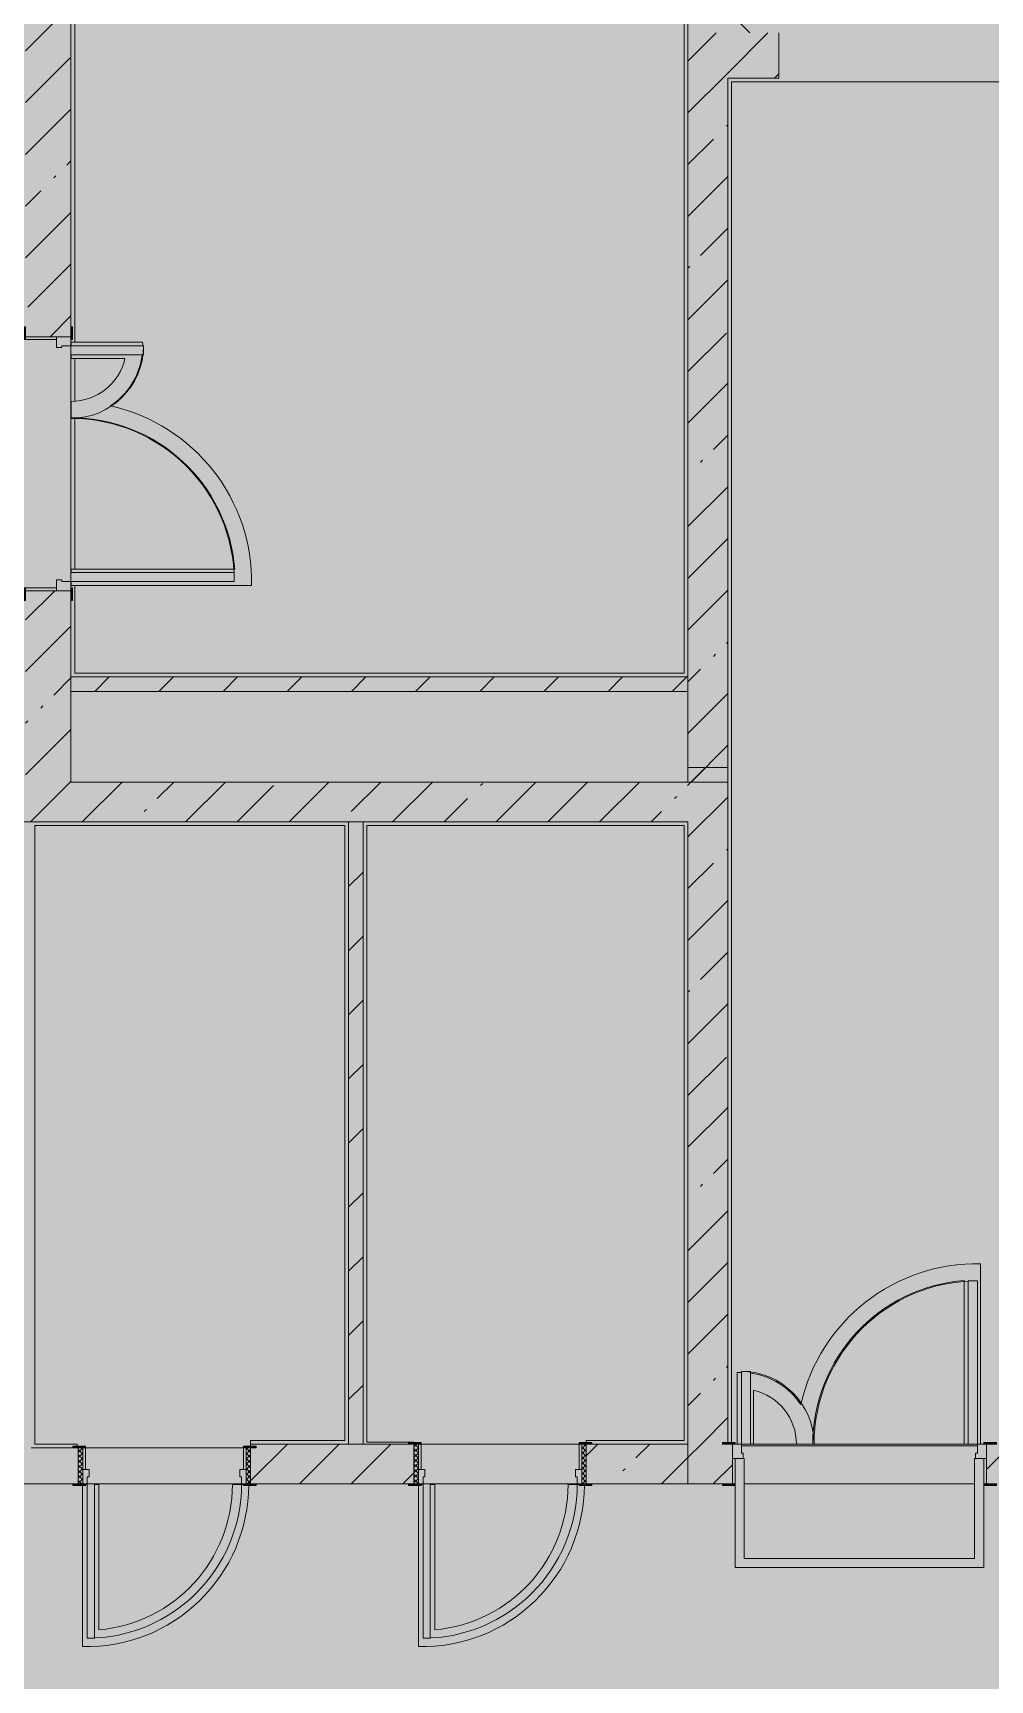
# Model space of a CAD drawing. Header units: millimetres. Extents: x 81773 to 282675, y -8553 to 29000.
# Drawn here: x 237003 to 242278, y 12319 to 21400 of the extents above; entities that cross this region are included whole.
import ezdxf

# ---------------------------------------------------------------- set-up
doc = ezdxf.new("R2010")
doc.units = ezdxf.units.MM
doc.layers.add('A-DETL-GENF-5', color=7, linetype='Continuous', lineweight=9, true_color=0xc0c0c0, transparency=0.4)
for name, color, linetype, lineweight, true_color in [('A-DOOR-3', 7, 'Continuous', 5, 0xb7b7b7), ('A-DOOR-4', 7, 'Continuous', 5, 0xe2e2e2), ('A-DOOR-5', 7, 'Continuous', 5, 0xaaaaaa), ('A-DOOR-FRAM-2', 7, 'Continuous', 5, 0xe2e2e2), ('A-DOOR-FRAM-3', 7, 'Continuous', 5, 0xb7b7b7), ('A-DOOR-FRAM-4', 7, 'Continuous', 5, 0xaaaaaa), ('A-FLOR-2', 7, 'Continuous', 5, 0xb7b7b7), ('A-WALL-4', 7, 'Continuous', 9, 0x737373), ('I-WALL-5', 7, 'Continuous', 5, 0x737373)]:
    doc.layers.add(name, color=color, linetype=linetype, lineweight=lineweight, true_color=true_color)
doc.layers.add('A-WALL-2', color=7, linetype='Continuous', lineweight=5)
doc.layers.add('I-WALL-4', color=7, linetype='Continuous', lineweight=5)
pattern_1 = [(45, (147802.7, 0), (-353.5534, 353.5534), []), (135, (147802.7, 0), (-353.5534, -353.5534), [])]
pattern_2 = [(45, (147802.7, 0), (-285.1231, 285.1231), []), (45, (148087.8, 0), (-285.1231, 285.1231), [504.031, -100.806, 16.764, -84.042])]
pattern_3 = [(45, (147802.7, 0), (-176.7767, 176.7767), [])]

# ---------------------------------------------------------------- blocks, each defined once
blk = doc.blocks.new('110_Дверь_СКБ_2Ст - Д-1_л_Лестничная клетка EIS60 2-32142534-3_3_3_птичка')
at = {"layer": 'A-DOOR-4'}
for points in [[(612.5, 110), (662.5, 110), (662.5, 1010), (612.5, 1010), (612.5, 420.4)], [(-587.5, 110), (-587.5, 510), (-637.5, 510), (-637.5, 110)], [(712.5, -110), (712.5, 30), (697.5, 30), (697.5, -110)]]:
    blk.add_hatch(color=256, dxfattribs=at).paths.add_polyline_path(points)
h = blk.add_hatch(color=256, dxfattribs=at)
h.paths.add_polyline_path([(-627.5, 30), (-627.5, 60), (-637.5, 60), (-637.8, 110), (-687.5, 110), (-687.5, 30), (-637.8, 30)])
h.paths.add_polyline_path([(712.5, 30), (712.5, 110), (662.5, 110), (662.5, 60), (652.5, 60), (652.5, 30)])
at = {"layer": 'A-DOOR-FRAM-2'}
for points in [[(-672.5, 110), (-672.5, 118), (-742.5, 118), (-742.5, 110)], [(767.5, 110), (767.5, 118), (697.5, 118), (697.5, 110)], [(-672.5, -110), (-672.5, 30), (-687.5, 30), (-687.5, -110)], [(-672.5, -118), (-672.5, -110), (-742.5, -110), (-742.5, -118)], [(767.5, -118), (767.5, -110), (697.5, -110), (697.5, -118)]]:
    blk.add_hatch(color=256, dxfattribs=at).paths.add_polyline_path(points)
at = {"layer": 'A-DOOR-3'}
for p, q in [((662.5, 1010), (612.5, 1010)), ((612.5, 1010), (612.5, 110)), ((662.5, 110), (662.5, 1010)), ((-637.5, 510), (-637.5, 110)), ((-587.5, 510), (-637.5, 510)), ((-587.5, 110), (-587.5, 510)), ((-637.5, 110), (-587.5, 110)), ((612.5, 110), (662.5, 110))]:
    blk.add_line(p, q, dxfattribs=at)
for centre, radius, start, end in [((662.5, 110), 900, 90, 180), ((-637.5, 110), 400, 360, 90)]:
    blk.add_arc(centre, radius, start, end, dxfattribs=at)
at = {"layer": 'A-DOOR-FRAM-3'}
for p, q in [((-672.5, 118), (-742.5, 118)), ((-742.5, 118), (-742.5, 110)), ((-742.5, 110), (-672.5, 110)), ((-637.5, 110), (-687.5, 110)), ((-687.5, 110), (-687.5, 30)), ((-672.5, 110), (-672.5, 118)), ((-637.5, 60), (-637.5, 110)), ((662.5, 110), (662.5, 60)), ((712.5, 110), (662.5, 110)), ((767.5, 118), (697.5, 118)), ((697.5, 118), (697.5, 110)), ((697.5, 110), (767.5, 110)), ((712.5, 30), (712.5, 110)), ((767.5, 110), (767.5, 118)), ((-687.5, 30), (-627.5, 30)), ((-672.5, 30), (-687.5, 30)), ((-687.5, 30), (-687.5, -110)), ((-672.5, -110), (-672.5, 30)), ((-627.5, 60), (-637.5, 60)), ((-627.5, 30), (-627.5, 60)), ((662.5, 60), (652.5, 60)), ((652.5, 60), (652.5, 30)), ((652.5, 30), (712.5, 30)), ((712.5, 30), (697.5, 30)), ((697.5, 30), (697.5, -110)), ((712.5, -110), (712.5, 30)), ((-672.5, -110), (-742.5, -110)), ((-742.5, -110), (-742.5, -118)), ((-742.5, -118), (-672.5, -118)), ((-687.5, -110), (-672.5, -110)), ((-672.5, -118), (-672.5, -110)), ((697.5, -110), (712.5, -110)), ((767.5, -110), (697.5, -110)), ((697.5, -110), (697.5, -118)), ((697.5, -118), (767.5, -118)), ((767.5, -118), (767.5, -110))]:
    blk.add_line(p, q, dxfattribs=at)
blk = doc.blocks.new('110_Дверь_СКБ_1Ст_Внутренняя1 - Д-8 950x2100h_охрана-32352528-3_3_3_птичка')
at = {"layer": 'A-DOOR-4'}
h = blk.add_hatch(color=256, dxfattribs=at)
h.paths.add_polyline_path([(437.5, 110), (437.5, 70), (427.5, 70), (427.5, 30), (462.5, 30), (462.5, 110)])
h.paths.add_polyline_path([(-412.5, 110), (-437.5, 110), (-437.5, 30), (-402.5, 30), (-402.5, 70), (-412.5, 70)])
at = {"layer": 'A-DOOR-5'}
h = blk.add_hatch(dxfattribs=at)
h.set_pattern_fill('FP_10', color=256, style=0, pattern_type=2)
h.set_pattern_definition([(135, (1826.41, 174.685), (-14.14214, -14.14214), []), (225, (1826.41, 174.685), (14.14214, -14.14214), [])])
h.paths.add_polyline_path([(487.5, 110), (462.5, 110), (462.5, -110), (487.5, -110)])
at = {"layer": 'A-DOOR-FRAM-2'}
for points in [[(397.5, 960), (397.5, 110), (437.5, 110), (437.5, 960)], [(-492.5, 118), (-492.5, 110), (-422.5, 110), (-422.5, 118)], [(517.5, 118), (447.5, 118), (447.5, 110), (517.5, 110)], [(-422.5, 30), (-437.5, 30), (-437.5, -110), (-422.5, -110)], [(462.5, 30), (447.5, 30), (447.5, -110), (462.5, -110)], [(-492.5, -110), (-492.5, -118), (-422.5, -118), (-422.5, -110)], [(517.5, -110), (447.5, -110), (447.5, -118), (517.5, -118)]]:
    blk.add_hatch(color=256, dxfattribs=at).paths.add_polyline_path(points)
at = {"layer": 'A-DOOR-FRAM-4'}
h = blk.add_hatch(dxfattribs=at)
h.set_pattern_fill('FP_11', color=256, style=0, pattern_type=2)
h.set_pattern_definition([(45, (-296.384, 174.685), (-14.1421, 14.1421), []), (135, (-296.384, 174.685), (-14.1421, -14.1421), [])])
h.paths.add_polyline_path([(-437.5, 110), (-462.5, 110), (-462.5, -110), (-437.5, -110)])
at = {"layer": 'A-DOOR-3'}
for p, q in [((437.5, 960), (397.5, 960)), ((397.5, 960), (397.5, 110)), ((437.5, 110), (437.5, 960)), ((397.5, 110), (437.5, 110))]:
    blk.add_line(p, q, dxfattribs=at)
blk.add_arc((437.5, 110), 850, 90, 180, dxfattribs=at)
at = {"layer": 'A-DOOR-FRAM-3'}
for p, q in [((-422.5, 118), (-492.5, 118)), ((-492.5, 118), (-492.5, 110)), ((-492.5, 110), (-422.5, 110)), ((-437.5, 110), (-462.5, 110)), ((-462.5, 110), (-462.5, -110)), ((-412.5, 110), (-437.5, 110)), ((-437.5, 110), (-437.5, 30)), ((-437.5, -110), (-437.5, 110)), ((-422.5, 110), (-437.5, 110)), ((-437.5, 110), (-437.5, 109)), ((-437.5, 109), (-422.5, 109)), ((-422.5, 110), (-422.5, 118)), ((-422.5, 109), (-422.5, 110)), ((-412.5, 70), (-412.5, 110)), ((437.5, 110), (437.5, 70)), ((462.5, 110), (437.5, 110)), ((517.5, 118), (447.5, 118)), ((447.5, 118), (447.5, 110)), ((462.5, 110), (447.5, 110)), ((447.5, 110), (447.5, 109)), ((447.5, 110), (517.5, 110)), ((447.5, 109), (462.5, 109)), ((462.5, 30), (462.5, 110)), ((487.5, 110), (462.5, 110)), ((462.5, 110), (462.5, -110)), ((462.5, 109), (462.5, 110)), ((487.5, -110), (487.5, 110)), ((517.5, 110), (517.5, 118)), ((-437.5, 30), (-402.5, 30)), ((-422.5, 30), (-437.5, 30)), ((-437.5, 30), (-437.5, -110)), ((-422.5, -110), (-422.5, 30)), ((-402.5, 70), (-412.5, 70)), ((-402.5, 30), (-402.5, 70)), ((437.5, 70), (427.5, 70)), ((427.5, 70), (427.5, 30)), ((427.5, 30), (462.5, 30)), ((462.5, 30), (447.5, 30)), ((447.5, 30), (447.5, -110)), ((462.5, -110), (462.5, 30)), ((-422.5, -110), (-492.5, -110)), ((-492.5, -110), (-492.5, -118)), ((-492.5, -118), (-422.5, -118)), ((-462.5, -110), (-437.5, -110)), ((-437.5, -110), (-422.5, -110)), ((-422.5, -118), (-422.5, -110)), ((447.5, -110), (462.5, -110)), ((517.5, -110), (447.5, -110)), ((447.5, -110), (447.5, -118)), ((447.5, -118), (517.5, -118)), ((462.5, -110), (487.5, -110)), ((517.5, -118), (517.5, -110))]:
    blk.add_line(p, q, dxfattribs=at)
blk = doc.blocks.new('110_Дверь_СКБ_1Ст_Внутренняя1 - Д-8 950x2100h_охрана-V156-3_3_3_птичка')
at = {"layer": 'A-DOOR-4'}
h = blk.add_hatch(color=256, dxfattribs=at)
h.paths.add_polyline_path([(437.5, 100), (437.5, 60), (427.5, 60), (427.5, 20), (462.5, 20), (462.5, 100)])
h.paths.add_polyline_path([(-412.5, 100), (-437.5, 100), (-437.5, 20), (-402.5, 20), (-402.5, 60), (-412.5, 60)])
at = {"layer": 'A-DOOR-5'}
h = blk.add_hatch(dxfattribs=at)
h.set_pattern_fill('FP_6', color=256, style=0, pattern_type=2)
h.set_pattern_definition([(135, (1826.41, 164.685), (-14.14214, -14.14214), []), (225, (1826.41, 164.685), (14.14214, -14.14214), [])])
h.paths.add_polyline_path([(487.5, 100), (462.5, 100), (462.5, -100), (487.5, -100)])
at = {"layer": 'A-DOOR-FRAM-2'}
for points in [[(397.5, 950), (397.5, 100), (437.5, 100), (437.5, 950)], [(-422.5, 108), (-492.5, 108), (-492.5, 100), (-422.5, 100)], [(517.5, 108), (447.5, 108), (447.5, 100), (517.5, 100)], [(-422.5, 20), (-437.5, 20), (-437.5, -100), (-422.5, -100)], [(462.5, 20), (447.5, 20), (447.5, -100), (462.5, -100)], [(-492.5, -100), (-492.5, -108), (-422.5, -108), (-422.5, -100)], [(447.5, -100), (447.5, -108), (517.5, -108), (517.5, -100)]]:
    blk.add_hatch(color=256, dxfattribs=at).paths.add_polyline_path(points)
at = {"layer": 'A-DOOR-FRAM-4'}
h = blk.add_hatch(dxfattribs=at)
h.set_pattern_fill('FP_7', color=256, style=0, pattern_type=2)
h.set_pattern_definition([(45, (-296.384, 164.685), (-14.1421, 14.1421), []), (135, (-296.384, 164.685), (-14.1421, -14.1421), [])])
h.paths.add_polyline_path([(-462.5, 100), (-462.5, -100), (-437.5, -100), (-440.1, 100)])
at = {"layer": 'A-DOOR-3'}
for p, q in [((437.5, 950), (397.5, 950)), ((397.5, 950), (397.5, 100)), ((437.5, 100), (437.5, 950)), ((397.5, 100), (437.5, 100))]:
    blk.add_line(p, q, dxfattribs=at)
blk.add_arc((437.5, 100), 850, 90, 180, dxfattribs=at)
at = {"layer": 'A-DOOR-FRAM-3'}
for p, q in [((-422.5, 108), (-492.5, 108)), ((-492.5, 108), (-492.5, 100)), ((-492.5, 100), (-422.5, 100)), ((-440.1, 100), (-462.5, 100)), ((-462.5, 100), (-462.5, -100)), ((-412.5, 100), (-437.5, 100)), ((-437.5, 100), (-437.5, 20)), ((-437.5, -100), (-437.5, 100)), ((-422.5, 100), (-437.5, 100)), ((-437.5, 100), (-437.5, 99)), ((-437.5, 99), (-422.5, 99)), ((-422.5, 100), (-422.5, 108)), ((-422.5, 99), (-422.5, 100)), ((-412.5, 60), (-412.5, 100)), ((437.5, 100), (437.5, 60)), ((462.5, 100), (437.5, 100)), ((517.5, 108), (447.5, 108)), ((447.5, 108), (447.5, 100)), ((462.5, 100), (447.5, 100)), ((447.5, 100), (447.5, 99)), ((447.5, 100), (517.5, 100)), ((447.5, 99), (462.5, 99)), ((462.5, 20), (462.5, 100)), ((487.5, 100), (462.5, 100)), ((462.5, 100), (462.5, -100)), ((462.5, 99), (462.5, 100)), ((487.5, -100), (487.5, 100)), ((517.5, 100), (517.5, 108)), ((-437.5, 20), (-402.5, 20)), ((-422.5, 20), (-437.5, 20)), ((-437.5, 20), (-437.5, -100)), ((-422.5, -100), (-422.5, 20)), ((-402.5, 60), (-412.5, 60)), ((-402.5, 20), (-402.5, 60)), ((437.5, 60), (427.5, 60)), ((427.5, 60), (427.5, 20)), ((427.5, 20), (462.5, 20)), ((462.5, 20), (447.5, 20)), ((447.5, 20), (447.5, -100)), ((462.5, -100), (462.5, 20)), ((-422.5, -100), (-492.5, -100)), ((-492.5, -100), (-492.5, -108)), ((-492.5, -108), (-422.5, -108)), ((-462.5, -100), (-437.5, -100)), ((-437.5, -100), (-422.5, -100)), ((-422.5, -108), (-422.5, -100)), ((447.5, -100), (462.5, -100)), ((517.5, -100), (447.5, -100)), ((447.5, -100), (447.5, -108)), ((447.5, -108), (517.5, -108)), ((462.5, -100), (487.5, -100)), ((517.5, -108), (517.5, -100))]:
    blk.add_line(p, q, dxfattribs=at)
blk = doc.blocks.new('110_Дверь_СКБ_2Ст - Д-1_л_Лестничная клетка EIS60 2-32359692-3_3_3_птичка')
at = {"layer": 'A-DOOR-4'}
for points in [[(662.5, 1025), (612.5, 1025), (612.5, 125), (662.5, 125)], [(-587.5, 525), (-637.5, 525), (-637.5, 125), (-587.5, 125)], [(712.5, -125), (712.5, 45), (697.5, 45), (697.5, -125)]]:
    blk.add_hatch(color=256, dxfattribs=at).paths.add_polyline_path(points)
h = blk.add_hatch(color=256, dxfattribs=at)
h.paths.add_polyline_path([(712.5, 125), (662.5, 125), (662.5, 75), (652.5, 75), (652.5, 45), (712.5, 45)])
h.paths.add_polyline_path([(-627.5, 45), (-627.5, 75), (-637.5, 75), (-637.5, 125), (-687.5, 125), (-687.5, 45)])
at = {"layer": 'A-DOOR-FRAM-2'}
for points in [[(-672.5, 125), (-672.5, 133), (-742.5, 133), (-742.5, 125)], [(767.5, 125), (767.5, 133), (697.5, 133), (697.5, 125)], [(-672.5, -125), (-672.5, 45), (-687.5, 45), (-687.5, -125)], [(-672.5, -133), (-672.5, -125), (-742.5, -125), (-742.5, -133)], [(767.5, -133), (767.5, -125), (697.5, -125), (697.5, -133)]]:
    blk.add_hatch(color=256, dxfattribs=at).paths.add_polyline_path(points)
at = {"layer": 'A-DOOR-3'}
for p, q in [((662.5, 1025), (612.5, 1025)), ((612.5, 1025), (612.5, 125)), ((662.5, 125), (662.5, 1025)), ((-637.5, 525), (-637.5, 125)), ((-587.5, 525), (-637.5, 525)), ((-587.5, 125), (-587.5, 525)), ((-637.5, 125), (-587.5, 125)), ((612.5, 125), (662.5, 125))]:
    blk.add_line(p, q, dxfattribs=at)
for centre, radius, start, end in [((662.5, 125), 900, 90, 180), ((-637.5, 125), 400, 360, 90)]:
    blk.add_arc(centre, radius, start, end, dxfattribs=at)
at = {"layer": 'A-DOOR-FRAM-3'}
for p, q in [((-672.5, 133), (-742.5, 133)), ((-742.5, 133), (-742.5, 125)), ((-742.5, 125), (-672.5, 125)), ((-637.5, 125), (-687.5, 125)), ((-687.5, 125), (-687.5, 45)), ((-672.5, 125), (-672.5, 133)), ((-637.5, 75), (-637.5, 125)), ((662.5, 125), (662.5, 75)), ((712.5, 125), (662.5, 125)), ((767.5, 133), (697.5, 133)), ((697.5, 133), (697.5, 125)), ((697.5, 125), (767.5, 125)), ((712.5, 45), (712.5, 125)), ((767.5, 125), (767.5, 133)), ((-687.5, 45), (-627.5, 45)), ((-672.5, 45), (-687.5, 45)), ((-687.5, 45), (-687.5, -125)), ((-672.5, -125), (-672.5, 45)), ((-627.5, 75), (-637.5, 75)), ((-627.5, 45), (-627.5, 75)), ((662.5, 75), (652.5, 75)), ((652.5, 75), (652.5, 45)), ((652.5, 45), (712.5, 45)), ((712.5, 45), (697.5, 45)), ((697.5, 45), (697.5, -125)), ((712.5, -125), (712.5, 45)), ((-672.5, -125), (-742.5, -125)), ((-742.5, -125), (-742.5, -133)), ((-742.5, -133), (-672.5, -133)), ((-687.5, -125), (-672.5, -125)), ((-672.5, -133), (-672.5, -125)), ((697.5, -125), (712.5, -125)), ((767.5, -125), (697.5, -125)), ((697.5, -125), (697.5, -133)), ((697.5, -133), (767.5, -133)), ((767.5, -133), (767.5, -125))]:
    blk.add_line(p, q, dxfattribs=at)

msp = doc.modelspace()

# ---------------------------------------------------------------- hatches: boundary and pattern name
at = {"layer": 'A-DETL-GENF-5'}
msp.add_hatch(color=256, dxfattribs=at).paths.add_polyline_path([(269518.6, -258), (273035.7, -258), (273035.7, 21479), (241135.7, 21479), (241135.7, 27379), (232372.7, 27379), (232372.7, 10208.3), (237012.7, 10208.3), (237012.7, -258), (268458.9, -258)])
at = {"layer": 'A-WALL-2'}
h = msp.add_hatch(dxfattribs=at)
h.set_pattern_fill('FP_84', color=256, style=0, pattern_type=2)
h.set_pattern_definition(pattern_1)
h.paths.add_polyline_path([(240962.7, 21400), (241012.7, 21400), (241012.7, 27200), (240962.7, 27200), (240962.7, 21479)])
h = msp.add_hatch(dxfattribs=at)
h.set_pattern_fill('FP_84', color=256, style=0, pattern_type=2)
h.set_pattern_definition(pattern_1)
h.paths.add_polyline_path([(240907.4, 21400), (240962.7, 21400), (240962.7, 27100), (240862.7, 27100), (240862.7, 21400)])
h = msp.add_hatch(dxfattribs=at)
h.set_pattern_fill('FP_84', color=256, style=0, pattern_type=2)
h.set_pattern_definition(pattern_1)
h.paths.add_polyline_path([(272882.7, 21400), (273032.7, 21400), (273032.7, 21479), (267952.9, 21479), (267952.9, 21400), (272632.7, 21400)])
h.paths.add_polyline_path([(267052.9, 21400), (267052.9, 21479), (265703.1, 21479), (265703.1, 21400), (266339.6, 21400)])
h.paths.add_polyline_path([(259052.7, 21400), (259052.7, 21479), (257753.1, 21479), (257753.1, 21400), (258852.7, 21400)])
h.paths.add_polyline_path([(241112.7, 21400), (241112.7, 21550), (241092.7, 21550), (241092.7, 21400), (241106.8, 21400)])
h.paths.add_polyline_path([(256853.1, 21400), (256853.1, 21479), (255553.1, 21479), (255553.1, 21400), (255742.8, 21400)])
h.paths.add_polyline_path([(261352.7, 21400), (262503.1, 21400), (262503.1, 21479), (261352.7, 21479)])
h.paths.add_polyline_path([(254653.1, 21400), (254653.1, 21479), (253352.9, 21479), (253352.9, 21400), (253852.7, 21400)])
h.paths.add_polyline_path([(263933.1, 21400), (264803.1, 21400), (264803.1, 21479), (263933.1, 21479)])
h.paths.add_polyline_path([(252452.9, 21400), (252452.9, 21479), (251252.7, 21479), (251252.7, 21400), (251504.2, 21400)])
h.paths.add_polyline_path([(248952.7, 21400), (248952.7, 21479), (244412.7, 21479), (244412.7, 21400), (248855, 21400)])
at = {"layer": 'I-WALL-4'}
h = msp.add_hatch(dxfattribs=at)
h.set_pattern_fill('FP_80', color=256, style=0, pattern_type=2)
h.set_pattern_definition(pattern_2)
h.paths.add_polyline_path([(237212.7, 17270), (237212.7, 18325), (236962.7, 18325), (236962.7, 17270), (237012.7, 17270)])
h.paths.add_polyline_path([(236962.7, 19725), (237212.7, 19725), (237212.7, 27100), (236962.7, 27100), (236962.7, 19750)])
h = msp.add_hatch(dxfattribs=at)
h.set_pattern_fill('FP_80', color=256, style=0, pattern_type=2)
h.set_pattern_definition(pattern_2)
h.paths.add_polyline_path([(240832.7, 17270), (240832.7, 21400), (240612.7, 21400), (240612.7, 17270)])
h = msp.add_hatch(dxfattribs=at)
h.set_pattern_fill('FP_80', color=256, style=0, pattern_type=2)
h.set_pattern_definition(pattern_2)
h.paths.add_polyline_path([(247265.5, 21150), (248382.7, 21150), (248382.7, 21400), (244412.7, 21400), (244412.7, 21150), (245146.1, 21150)])
h.paths.add_polyline_path([(240907.4, 21150), (241112.7, 21150), (241112.7, 21400), (240832.7, 21400), (240832.7, 21150), (240879.9, 21150)])
h = msp.add_hatch(dxfattribs=at)
h.set_pattern_fill('FP_85', color=256, style=0, pattern_type=2)
h.set_pattern_definition(pattern_3)
h.paths.add_polyline_path([(238788.1, 17770), (240612.7, 17770), (240612.7, 17850), (237212.7, 17850), (237212.7, 17770), (238251.9, 17770)])
h = msp.add_hatch(dxfattribs=at)
h.set_pattern_fill('FP_80', color=256, style=0, pattern_type=2)
h.set_pattern_definition(pattern_2)
h.paths.add_polyline_path([(240612.7, 13620), (240802.7, 13620), (240802.7, 13628), (240832.7, 13628), (240832.7, 17350), (240612.7, 17350), (240612.7, 13930.4)])
h = msp.add_hatch(dxfattribs=at)
h.set_pattern_fill('FP_80', color=256, style=0, pattern_type=2)
h.set_pattern_definition(pattern_2)
h.paths.add_polyline_path([(238822.7, 17050), (240612.7, 17050), (240612.7, 17270), (234292.7, 17270), (234292.7, 17050), (238742.7, 17050)])
h = msp.add_hatch(dxfattribs=at)
h.set_pattern_fill('FP_85', color=256, style=0, pattern_type=2)
h.set_pattern_definition(pattern_3)
h.paths.add_polyline_path([(238822.7, 13620), (238822.7, 17050), (238742.7, 17050), (238742.7, 13620), (238788.1, 13620)])
h = msp.add_hatch(dxfattribs=at)
h.set_pattern_fill('FP_83', color=256, style=0, pattern_type=2)
h.set_pattern_definition([(135, (147802.7, 0), (-353.5534, -353.5534), [])])
h.paths.add_polyline_path([(232772.7, 13400), (232912.7, 13400), (232912.7, 13600), (232772.7, 13600)])
h.paths.add_polyline_path([(237252.7, 13400), (237252.7, 13600), (236002.7, 13600), (236002.7, 13400), (237222.7, 13400)])
h.paths.add_polyline_path([(233892.7, 13400), (234421.1, 13400), (234421.1, 13600), (233862.7, 13600), (233862.7, 13400)])
h.paths.add_polyline_path([(235121.1, 13400), (235302.7, 13400), (235302.7, 13600), (235121.1, 13600), (235121.1, 13480)])
h = msp.add_hatch(dxfattribs=at)
h.set_pattern_fill('FP_80', color=256, style=0, pattern_type=2)
h.set_pattern_definition(pattern_2)
h.paths.add_polyline_path([(239072.7, 13400), (239102.7, 13400), (239102.7, 13620), (238202.7, 13620), (238202.7, 13608), (238232.7, 13608), (238232.7, 13600), (238202.7, 13600), (238202.7, 13400), (238788.1, 13400)])
h.paths.add_polyline_path([(240377.6, 13400), (240612.7, 13400), (240612.7, 13620), (240052.7, 13620), (240052.7, 13400), (240082.7, 13400)])
h = msp.add_hatch(dxfattribs=at)
h.set_pattern_fill('FP_80', color=256, style=0, pattern_type=2)
h.set_pattern_definition(pattern_2)
h.paths.add_polyline_path([(242312.7, 13400), (242602.7, 13400), (242602.7, 13620), (242257.7, 13620), (242257.7, 13400)])
h.paths.add_polyline_path([(240612.7, 13400), (240857.7, 13400), (240857.7, 13620), (240612.7, 13620)])

# ---------------------------------------------------------------- linework, layer by layer
at = {"layer": 'A-FLOR-2'}
for p, q in [((237233.7, 21450), (237233.7, 19694.6)), ((240592.7, 17870), (240592.7, 21450)), ((240852.7, 21130), (240852.7, 13628)), ((242682.7, 21130), (240852.7, 21130)), ((237212.7, 18425), (237212.7, 19625)), ((237607.5, 19694.6), (237213.1, 19694.6)), ((237213.1, 19694.6), (237213.1, 19675)), ((237213.1, 19625), (237213.1, 19604.6)), ((237213.1, 19604.6), (237510.2, 19604.6)), ((237233.7, 19604.6), (237233.7, 19370.4)), ((237213.1, 19368.4), (237213.1, 19278.4)), ((237233.7, 19277.2), (237233.7, 18443.4)), ((238115.4, 18443.4), (237213.1, 18443.4)), ((237213.1, 18443.4), (237213.1, 18425)), ((237213.1, 18375), (237213.1, 18353.4)), ((237213.1, 18353.4), (238207.9, 18353.4)), ((237233.7, 18353.4), (237233.7, 17870)), ((237233.7, 17870), (240592.7, 17870)), ((238722.7, 17030), (237012.7, 17030)), ((237012.7, 17030), (237012.7, 13620)), ((238722.7, 13640), (238722.7, 17030)), ((240592.7, 17030), (238842.7, 17030)), ((238842.7, 17030), (238842.7, 13630)), ((240592.7, 13640), (240592.7, 17030)), ((242225.7, 13620), (242225.7, 14614.4)), ((242135.7, 14521.9), (242135.7, 13619.6)), ((240884.6, 14014), (240884.6, 13620)), ((240974.6, 13619.6), (240974.6, 13916.7)), ((238202.7, 13640), (238722.7, 13640)), ((238202.7, 13620), (238202.7, 13640)), ((238842.7, 13630), (239102.7, 13630)), ((240052.7, 13640), (240592.7, 13640)), ((240052.7, 13628), (240052.7, 13640)), ((237012.7, 13620), (237247.7, 13620)), ((237247.7, 13620), (237247.7, 13608)), ((240922.4, 13539.6), (240872.7, 13539.6)), ((240907.7, 13619.6), (240974.6, 13619.6)), ((240907.7, 13610), (242207.7, 13610)), ((240922.4, 12989.6), (240922.4, 13539.6)), ((241210.8, 13619.6), (241300.8, 13619.6)), ((242135.7, 13619.6), (242207.7, 13619.6)), ((242242.4, 13539.6), (242192.4, 13539.6)), ((242192.4, 13539.6), (242192.4, 12989.6)), ((242242.4, 12939.6), (242242.4, 13539.6)), ((237277.1, 13392), (237277.1, 12503.1)), ((237302.7, 13397.9), (237292.7, 13397.9)), ((238152.7, 13400), (237342.7, 13400)), ((237367.1, 13397.9), (237342.7, 13397.9)), ((237367.1, 12595.9), (237367.1, 13397.9)), ((238162.7, 13397.9), (238102.1, 13397.9)), ((239127.1, 13392), (239127.1, 12503.1)), ((239152.7, 13397.9), (239142.7, 13397.9)), ((240002.7, 13400), (239192.7, 13400)), ((239217.1, 13397.9), (239192.7, 13397.9)), ((239217.1, 12595.9), (239217.1, 13397.9)), ((240012.7, 13397.9), (239952.1, 13397.9)), ((240872.4, 13392), (240872.4, 12939.6)), ((242192.4, 12989.6), (240922.4, 12989.6)), ((240872.4, 12939.6), (242242.4, 12939.6))]:
    msp.add_line(p, q, dxfattribs=at)
for centre, radius, start, end in [((237213.1, 19673.4), 395, 303.54048, 352.95968), ((237213.1, 19673.4), 395, 0.22926, 3.07201), ((237213.1, 19673.4), 305, 270, 346.9573), ((237213.1, 18373.4), 995, 358.8489, 77.32946), ((237213.1, 18373.4), 905, 4.43687, 90), ((242205.8, 13619.6), 995, 88.8489, 167.32946), ((242205.8, 13619.6), 905, 94.43687, 180), ((240905.8, 13619.6), 395, 89.75216, 93.07201), ((240905.8, 13619.6), 395, 33.54048, 82.43416), ((240905.8, 13619.6), 305, 0, 76.9573), ((237297.1, 13397.9), 895, 268.71954, 359.62258), ((237297.1, 13397.9), 805, 274.98854, 360), ((239147.1, 13397.9), 895, 268.71954, 359.62258), ((239147.1, 13397.9), 805, 274.98854, 360)]:
    msp.add_arc(centre, radius, start, end, dxfattribs=at)
at = {"layer": 'A-WALL-4'}
for p, q in [((237212.7, 17850), (237212.7, 17770)), ((240612.7, 17770), (240612.7, 17850)), ((238822.7, 17050), (238742.7, 17050)), ((238742.7, 13620), (238822.7, 13620))]:
    msp.add_line(p, q, dxfattribs=at)
at = {"layer": 'I-WALL-5'}
for p, q in [((237212.7, 19780), (237212.7, 27100)), ((240612.7, 26850), (240612.7, 17850)), ((241112.7, 21150), (241112.7, 21400)), ((240832.7, 21150), (241112.7, 21150)), ((240832.7, 13628), (240832.7, 21150)), ((237212.7, 17850), (237212.7, 18270)), ((240612.7, 17850), (237212.7, 17850)), ((237212.7, 17270), (237212.7, 17770)), ((237212.7, 17770), (240612.7, 17770)), ((240612.7, 17770), (240612.7, 17270)), ((240832.7, 17350), (240612.7, 17350)), ((240832.7, 17270), (237212.7, 17270)), ((234292.7, 17050), (238742.7, 17050)), ((238742.7, 17050), (238742.7, 13620)), ((238822.7, 17050), (240612.7, 17050)), ((238822.7, 13620), (238822.7, 17050)), ((240612.7, 17050), (240612.7, 13400)), ((237222.7, 13600), (236992.7, 13600)), ((237292.7, 13600), (238162.7, 13600)), ((238742.7, 13620), (238202.7, 13620)), ((238202.7, 13620), (238202.7, 13608)), ((239072.7, 13620), (238822.7, 13620)), ((239142.7, 13620), (240012.7, 13620)), ((240612.7, 13620), (240082.7, 13620)), ((240974.6, 13620), (241210.7, 13620)), ((241300, 13620), (242135.7, 13620)), ((236002.7, 13400), (237222.7, 13400)), ((238152.7, 13400), (237342.7, 13400)), ((238232.7, 13400), (239072.7, 13400)), ((240002.7, 13400), (239192.7, 13400)), ((240082.7, 13400), (240612.7, 13400)), ((240612.7, 13400), (240802.7, 13400)), ((242192.4, 13400), (240922.4, 13400))]:
    msp.add_line(p, q, dxfattribs=at)

# ---------------------------------------------------------------- block references
at = {"layer": 'A-DOOR-3'}
for name, p, rotation in [('110_Дверь_СКБ_2Ст - Д-1_л_Лестничная клетка EIS60 2-32359692-3_3_3_птичка', (237087.7, 19037.5), 269.9999999999998), ('110_Дверь_СКБ_1Ст_Внутренняя1 - Д-8 950x2100h_охрана-32352528-3_3_3_птичка', (239590.2, 13510), 180), ('110_Дверь_СКБ_1Ст_Внутренняя1 - Д-8 950x2100h_охрана-V156-3_3_3_птичка', (237740.2, 13500), 180)]:
    msp.add_blockref(name, p, dxfattribs=dict(at, rotation=rotation))
msp.add_blockref('110_Дверь_СКБ_2Ст - Д-1_л_Лестничная клетка EIS60 2-32142534-3_3_3_птичка', (241545.2, 13510), dxfattribs=at)

doc.saveas('drawing.dxf')
